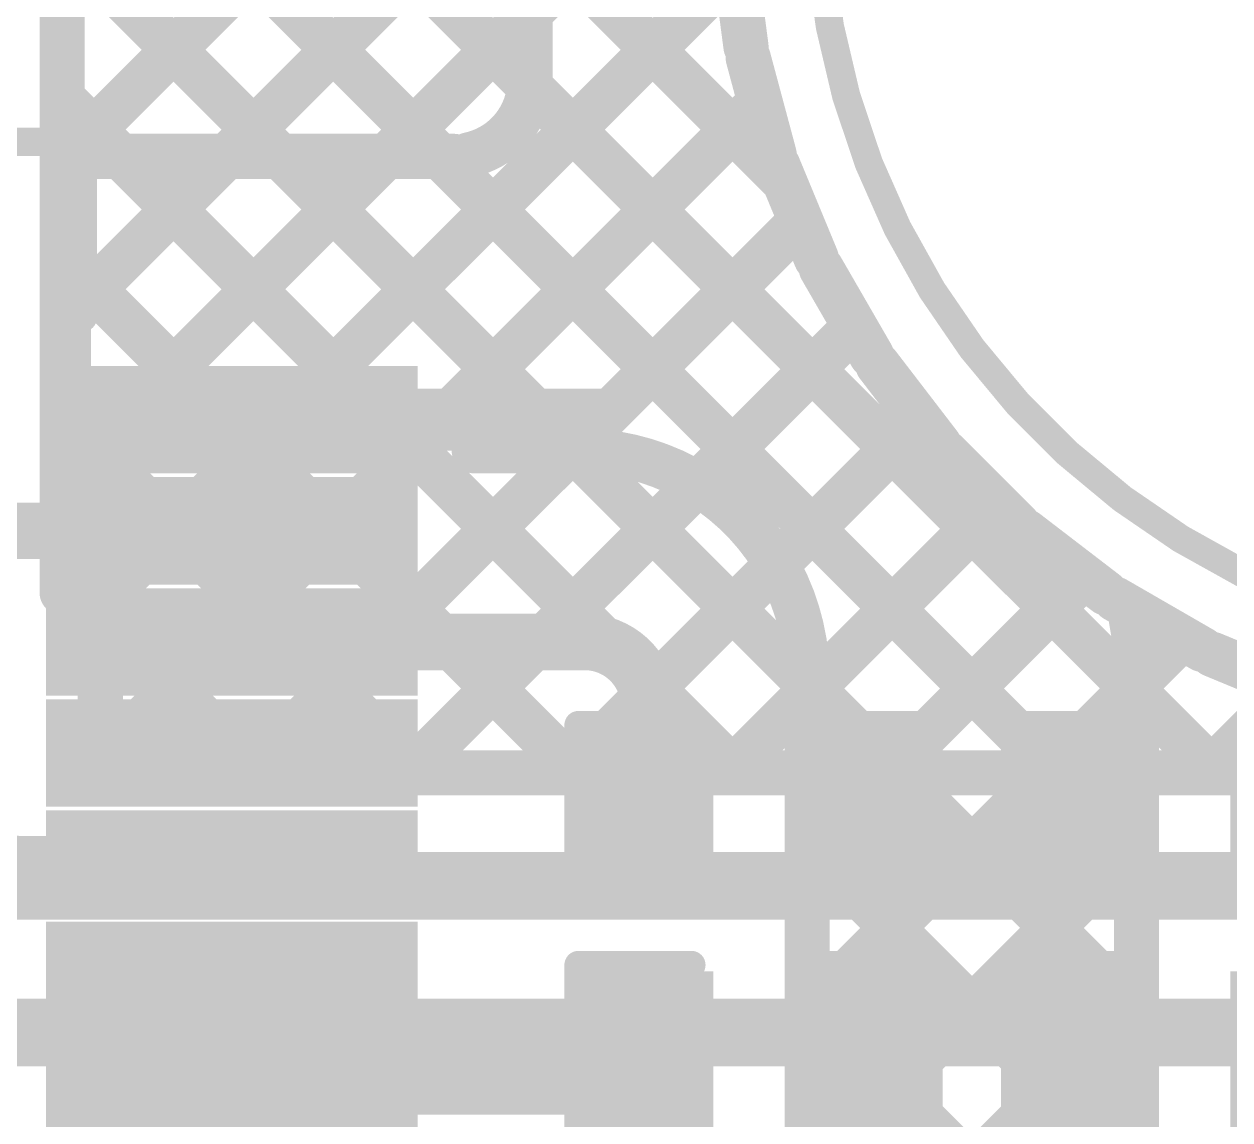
# Model space of a CAD drawing. Header units: inches. Extents: x -17 to 349, y -40 to 215.
# Drawn here: x 105.61 to 111.03, y 127.75 to 132.68 of the extents above; entities that cross this region are included whole.
import ezdxf

# ---------------------------------------------------------------- set-up
doc = ezdxf.new("R2010")
doc.units = ezdxf.units.IN
for name, color, linetype in [('Board Outline', 216, 'Continuous'), ('Bottom Layer', 5, 'Continuous'), ('Top Layer', 1, 'Continuous'), ('Top Overlay', 2, 'Continuous'), ('Top Paste', 8, 'Continuous'), ('Top Solder', 216, 'Continuous')]:
    doc.layers.add(name, color=color, linetype=linetype)

# ---------------------------------------------------------------- blocks, each defined once
blk = doc.blocks.new('C___0402_57')
at = {"layer": 'Top Layer'}
for points in [[(-0.6985, -0.3175), (-0.6985, 0.3175), (-0.2413, 0.3175), (-0.2413, -0.3175)], [(0.2413, -0.3175), (0.2413, 0.3175), (0.6985, 0.3175), (0.6985, -0.3175)]]:
    blk.add_hatch(color=1, dxfattribs=at).paths.add_polyline_path(points)
at = {"layer": 'Top Paste'}
for points in [[(-0.6985, -0.3175), (-0.6985, 0.3175), (-0.2413, 0.3175), (-0.2413, -0.3175)], [(0.2413, -0.3175), (0.2413, 0.3175), (0.6985, 0.3175), (0.6985, -0.3175)]]:
    blk.add_hatch(color=8, dxfattribs=at).paths.add_polyline_path(points)
at = {"layer": 'Top Solder'}
for points in [[(-0.7585, -0.3775), (-0.7585, 0.3775), (-0.1813, 0.3775), (-0.1813, -0.3775)], [(0.1813, -0.3775), (0.1813, 0.3775), (0.7585, 0.3775), (0.7585, -0.3775)]]:
    blk.add_hatch(color=216, dxfattribs=at).paths.add_polyline_path(points)
at = {"layer": 'Top Overlay'}
for points in [[(-0.2794, 0.4064, 0.127, 0.127, 0), (-0.7874, 0.4064, 0.127, 0.127, 0)], [(-0.7874, 0.4064, 0.127, 0.127, 0), (-0.7874, -0.4064, 0.127, 0.127, 0)], [(0.7874, 0.4064, 0.127, 0.127, 0), (0.2794, 0.4064, 0.127, 0.127, 0)], [(0.7874, 0.4064, 0.127, 0.127, 0), (0.7874, -0.4064, 0.127, 0.127, 0)], [(-0.2794, -0.4064, 0.127, 0.127, 0), (-0.7874, -0.4064, 0.127, 0.127, 0)], [(0.7874, -0.4064, 0.127, 0.127, 0), (0.2794, -0.4064, 0.127, 0.127, 0)]]:
    blk.add_lwpolyline(points, format="xyseb", dxfattribs=at)
for points in [[(-0.8191, 0.4064, 0.0635, 0.0635, 1), (-0.7556, 0.4064, 0.0635, 0.0635, 1)], [(-0.8191, 0.4064, 0.0635, 0.0635, 1), (-0.7556, 0.4064, 0.0635, 0.0635, 1)], [(-0.3111, 0.4064, 0.0635, 0.0635, 1), (-0.2477, 0.4064, 0.0635, 0.0635, 1)], [(0.2477, 0.4064, 0.0635, 0.0635, 1), (0.3111, 0.4064, 0.0635, 0.0635, 1)], [(0.7556, 0.4064, 0.0635, 0.0635, 1), (0.8191, 0.4064, 0.0635, 0.0635, 1)], [(0.7556, 0.4064, 0.0635, 0.0635, 1), (0.8191, 0.4064, 0.0635, 0.0635, 1)], [(-0.8191, -0.4064, 0.0635, 0.0635, 1), (-0.7556, -0.4064, 0.0635, 0.0635, 1)], [(-0.8191, -0.4064, 0.0635, 0.0635, 1), (-0.7556, -0.4064, 0.0635, 0.0635, 1)], [(-0.3111, -0.4064, 0.0635, 0.0635, 1), (-0.2477, -0.4064, 0.0635, 0.0635, 1)], [(0.2477, -0.4064, 0.0635, 0.0635, 1), (0.3111, -0.4064, 0.0635, 0.0635, 1)], [(0.7556, -0.4064, 0.0635, 0.0635, 1), (0.8191, -0.4064, 0.0635, 0.0635, 1)], [(0.7556, -0.4064, 0.0635, 0.0635, 1), (0.8191, -0.4064, 0.0635, 0.0635, 1)]]:
    blk.add_lwpolyline(points, format="xyseb", close=True, dxfattribs=at)
blk = doc.blocks.new('64_TQFP__10_10__63')
at = {"layer": 'Top Layer'}
for points in [[(0.61, -6.405), (0.61, -4.935), (0.89, -4.935), (0.89, -6.405)], [(1.11, -6.405), (1.11, -4.935), (1.39, -4.935), (1.39, -6.405)], [(1.61, -6.405), (1.61, -4.935), (1.89, -4.935), (1.89, -6.405)], [(2.11, -6.405), (2.11, -4.935), (2.39, -4.935), (2.39, -6.405)], [(2.61, -6.405), (2.61, -4.935), (2.89, -4.935), (2.89, -6.405)], [(3.11, -6.405), (3.11, -4.935), (3.39, -4.935), (3.39, -6.405)], [(3.61, -6.405), (3.61, -4.935), (3.89, -4.935), (3.89, -6.405)]]:
    blk.add_hatch(color=1, dxfattribs=at).paths.add_polyline_path(points)
at = {"layer": 'Top Paste'}
for points in [[(0.61, -6.405), (0.61, -4.935), (0.89, -4.935), (0.89, -6.405)], [(1.11, -6.405), (1.11, -4.935), (1.39, -4.935), (1.39, -6.405)], [(1.61, -6.405), (1.61, -4.935), (1.89, -4.935), (1.89, -6.405)], [(2.11, -6.405), (2.11, -4.935), (2.39, -4.935), (2.39, -6.405)], [(2.61, -6.405), (2.61, -4.935), (2.89, -4.935), (2.89, -6.405)], [(3.11, -6.405), (3.11, -4.935), (3.39, -4.935), (3.39, -6.405)], [(3.61, -6.405), (3.61, -4.935), (3.89, -4.935), (3.89, -6.405)]]:
    blk.add_hatch(color=8, dxfattribs=at).paths.add_polyline_path(points)
at = {"layer": 'Top Solder'}
for points in [[(0.5084, -6.5066), (0.5084, -4.8334), (0.9916, -4.8334), (0.9916, -6.5066)], [(1.0084, -6.5066), (1.0084, -4.8334), (1.4916, -4.8334), (1.4916, -6.5066)], [(1.5084, -6.5066), (1.5084, -4.8334), (1.9916, -4.8334), (1.9916, -6.5066)], [(2.0084, -6.5066), (2.0084, -4.8334), (2.4916, -4.8334), (2.4916, -6.5066)], [(2.5084, -6.5066), (2.5084, -4.8334), (2.9916, -4.8334), (2.9916, -6.5066)], [(3.0084, -6.5066), (3.0084, -4.8334), (3.4916, -4.8334), (3.4916, -6.5066)], [(3.5084, -6.5066), (3.5084, -4.8334), (3.9916, -4.8334), (3.9916, -6.5066)]]:
    blk.add_hatch(color=216, dxfattribs=at).paths.add_polyline_path(points)
at = {"layer": 'Top Overlay'}
for points in [[(5, -4.21, 0.127, 0.127, 0), (5, -5, 0.127, 0.127, 0)], [(4.21, -5, 0.127, 0.127, 0), (5, -5, 0.127, 0.127, 0)]]:
    blk.add_lwpolyline(points, format="xyseb", dxfattribs=at)
for points in [[(4.1782, -5, 0.0635, 0.0635, 1), (4.2417, -5, 0.0635, 0.0635, 1)], [(4.9683, -5, 0.0635, 0.0635, 1), (5.0318, -5, 0.0635, 0.0635, 1)], [(4.9683, -5, 0.0635, 0.0635, 1), (5.0318, -5, 0.0635, 0.0635, 1)]]:
    blk.add_lwpolyline(points, format="xyseb", close=True, dxfattribs=at)
blk = doc.blocks.new('C___0402_85')
at = {"layer": 'Top Layer'}
for points in [[(-0.6985, -0.3175), (-0.6985, 0.3175), (-0.2413, 0.3175), (-0.2413, -0.3175)], [(0.2413, -0.3175), (0.2413, 0.3175), (0.6985, 0.3175), (0.6985, -0.3175)]]:
    blk.add_hatch(color=1, dxfattribs=at).paths.add_polyline_path(points)
at = {"layer": 'Top Paste'}
for points in [[(-0.6985, -0.3175), (-0.6985, 0.3175), (-0.2413, 0.3175), (-0.2413, -0.3175)], [(0.2413, -0.3175), (0.2413, 0.3175), (0.6985, 0.3175), (0.6985, -0.3175)]]:
    blk.add_hatch(color=8, dxfattribs=at).paths.add_polyline_path(points)
at = {"layer": 'Top Solder'}
for points in [[(-0.7585, -0.3775), (-0.7585, 0.3775), (-0.1813, 0.3775), (-0.1813, -0.3775)], [(0.1813, -0.3775), (0.1813, 0.3775), (0.7585, 0.3775), (0.7585, -0.3775)]]:
    blk.add_hatch(color=216, dxfattribs=at).paths.add_polyline_path(points)
at = {"layer": 'Top Overlay'}
for points in [[(-0.2794, 0.4064, 0.127, 0.127, 0), (-0.7874, 0.4064, 0.127, 0.127, 0)], [(-0.7874, 0.4064, 0.127, 0.127, 0), (-0.7874, -0.4064, 0.127, 0.127, 0)], [(0.7874, 0.4064, 0.127, 0.127, 0), (0.2794, 0.4064, 0.127, 0.127, 0)], [(0.7874, 0.4064, 0.127, 0.127, 0), (0.7874, -0.4064, 0.127, 0.127, 0)], [(-0.2794, -0.4064, 0.127, 0.127, 0), (-0.7874, -0.4064, 0.127, 0.127, 0)], [(0.7874, -0.4064, 0.127, 0.127, 0), (0.2794, -0.4064, 0.127, 0.127, 0)]]:
    blk.add_lwpolyline(points, format="xyseb", dxfattribs=at)
for points in [[(-0.8191, 0.4064, 0.0635, 0.0635, 1), (-0.7556, 0.4064, 0.0635, 0.0635, 1)], [(-0.8191, 0.4064, 0.0635, 0.0635, 1), (-0.7556, 0.4064, 0.0635, 0.0635, 1)], [(-0.3111, 0.4064, 0.0635, 0.0635, 1), (-0.2477, 0.4064, 0.0635, 0.0635, 1)], [(0.2477, 0.4064, 0.0635, 0.0635, 1), (0.3111, 0.4064, 0.0635, 0.0635, 1)], [(0.7556, 0.4064, 0.0635, 0.0635, 1), (0.8191, 0.4064, 0.0635, 0.0635, 1)], [(0.7556, 0.4064, 0.0635, 0.0635, 1), (0.8191, 0.4064, 0.0635, 0.0635, 1)], [(-0.8191, -0.4064, 0.0635, 0.0635, 1), (-0.7556, -0.4064, 0.0635, 0.0635, 1)], [(-0.8191, -0.4064, 0.0635, 0.0635, 1), (-0.7556, -0.4064, 0.0635, 0.0635, 1)], [(-0.3111, -0.4064, 0.0635, 0.0635, 1), (-0.2477, -0.4064, 0.0635, 0.0635, 1)], [(0.2477, -0.4064, 0.0635, 0.0635, 1), (0.3111, -0.4064, 0.0635, 0.0635, 1)], [(0.7556, -0.4064, 0.0635, 0.0635, 1), (0.8191, -0.4064, 0.0635, 0.0635, 1)], [(0.7556, -0.4064, 0.0635, 0.0635, 1), (0.8191, -0.4064, 0.0635, 0.0635, 1)]]:
    blk.add_lwpolyline(points, format="xyseb", close=True, dxfattribs=at)
blk = doc.blocks.new('C___0402_86')
at = {"layer": 'Top Layer'}
for points in [[(-0.6985, -0.3175), (-0.6985, 0.3175), (-0.2413, 0.3175), (-0.2413, -0.3175)], [(0.2413, -0.3175), (0.2413, 0.3175), (0.6985, 0.3175), (0.6985, -0.3175)]]:
    blk.add_hatch(color=1, dxfattribs=at).paths.add_polyline_path(points)
at = {"layer": 'Top Paste'}
for points in [[(-0.6985, -0.3175), (-0.6985, 0.3175), (-0.2413, 0.3175), (-0.2413, -0.3175)], [(0.2413, -0.3175), (0.2413, 0.3175), (0.6985, 0.3175), (0.6985, -0.3175)]]:
    blk.add_hatch(color=8, dxfattribs=at).paths.add_polyline_path(points)
at = {"layer": 'Top Solder'}
for points in [[(-0.7585, -0.3775), (-0.7585, 0.3775), (-0.1813, 0.3775), (-0.1813, -0.3775)], [(0.1813, -0.3775), (0.1813, 0.3775), (0.7585, 0.3775), (0.7585, -0.3775)]]:
    blk.add_hatch(color=216, dxfattribs=at).paths.add_polyline_path(points)
at = {"layer": 'Top Overlay'}
for points in [[(-0.2794, 0.4064, 0.127, 0.127, 0), (-0.7874, 0.4064, 0.127, 0.127, 0)], [(-0.7874, 0.4064, 0.127, 0.127, 0), (-0.7874, -0.4064, 0.127, 0.127, 0)], [(0.7874, 0.4064, 0.127, 0.127, 0), (0.2794, 0.4064, 0.127, 0.127, 0)], [(0.7874, 0.4064, 0.127, 0.127, 0), (0.7874, -0.4064, 0.127, 0.127, 0)], [(-0.2794, -0.4064, 0.127, 0.127, 0), (-0.7874, -0.4064, 0.127, 0.127, 0)], [(0.7874, -0.4064, 0.127, 0.127, 0), (0.2794, -0.4064, 0.127, 0.127, 0)]]:
    blk.add_lwpolyline(points, format="xyseb", dxfattribs=at)
for points in [[(-0.8191, 0.4064, 0.0635, 0.0635, 1), (-0.7556, 0.4064, 0.0635, 0.0635, 1)], [(-0.8191, 0.4064, 0.0635, 0.0635, 1), (-0.7556, 0.4064, 0.0635, 0.0635, 1)], [(-0.3111, 0.4064, 0.0635, 0.0635, 1), (-0.2477, 0.4064, 0.0635, 0.0635, 1)], [(0.2477, 0.4064, 0.0635, 0.0635, 1), (0.3111, 0.4064, 0.0635, 0.0635, 1)], [(0.7556, 0.4064, 0.0635, 0.0635, 1), (0.8191, 0.4064, 0.0635, 0.0635, 1)], [(0.7556, 0.4064, 0.0635, 0.0635, 1), (0.8191, 0.4064, 0.0635, 0.0635, 1)], [(-0.8191, -0.4064, 0.0635, 0.0635, 1), (-0.7556, -0.4064, 0.0635, 0.0635, 1)], [(-0.8191, -0.4064, 0.0635, 0.0635, 1), (-0.7556, -0.4064, 0.0635, 0.0635, 1)], [(-0.3111, -0.4064, 0.0635, 0.0635, 1), (-0.2477, -0.4064, 0.0635, 0.0635, 1)], [(0.2477, -0.4064, 0.0635, 0.0635, 1), (0.3111, -0.4064, 0.0635, 0.0635, 1)], [(0.7556, -0.4064, 0.0635, 0.0635, 1), (0.8191, -0.4064, 0.0635, 0.0635, 1)], [(0.7556, -0.4064, 0.0635, 0.0635, 1), (0.8191, -0.4064, 0.0635, 0.0635, 1)]]:
    blk.add_lwpolyline(points, format="xyseb", close=True, dxfattribs=at)
blk = doc.blocks.new('C___0402_93')
at = {"layer": 'Top Layer'}
for points in [[(-0.6985, -0.3175), (-0.6985, 0.3175), (-0.2413, 0.3175), (-0.2413, -0.3175)], [(0.2413, -0.3175), (0.2413, 0.3175), (0.6985, 0.3175), (0.6985, -0.3175)]]:
    blk.add_hatch(color=1, dxfattribs=at).paths.add_polyline_path(points)
at = {"layer": 'Top Paste'}
for points in [[(-0.6985, -0.3175), (-0.6985, 0.3175), (-0.2413, 0.3175), (-0.2413, -0.3175)], [(0.2413, -0.3175), (0.2413, 0.3175), (0.6985, 0.3175), (0.6985, -0.3175)]]:
    blk.add_hatch(color=8, dxfattribs=at).paths.add_polyline_path(points)
at = {"layer": 'Top Solder'}
for points in [[(-0.7585, -0.3775), (-0.7585, 0.3775), (-0.1813, 0.3775), (-0.1813, -0.3775)], [(0.1813, -0.3775), (0.1813, 0.3775), (0.7585, 0.3775), (0.7585, -0.3775)]]:
    blk.add_hatch(color=216, dxfattribs=at).paths.add_polyline_path(points)
at = {"layer": 'Top Overlay'}
for points in [[(-0.2794, 0.4064, 0.127, 0.127, 0), (-0.7874, 0.4064, 0.127, 0.127, 0)], [(-0.7874, 0.4064, 0.127, 0.127, 0), (-0.7874, -0.4064, 0.127, 0.127, 0)], [(0.7874, 0.4064, 0.127, 0.127, 0), (0.2794, 0.4064, 0.127, 0.127, 0)], [(0.7874, 0.4064, 0.127, 0.127, 0), (0.7874, -0.4064, 0.127, 0.127, 0)], [(-0.2794, -0.4064, 0.127, 0.127, 0), (-0.7874, -0.4064, 0.127, 0.127, 0)], [(0.7874, -0.4064, 0.127, 0.127, 0), (0.2794, -0.4064, 0.127, 0.127, 0)]]:
    blk.add_lwpolyline(points, format="xyseb", dxfattribs=at)
for points in [[(-0.8191, 0.4064, 0.0635, 0.0635, 1), (-0.7556, 0.4064, 0.0635, 0.0635, 1)], [(-0.8191, 0.4064, 0.0635, 0.0635, 1), (-0.7556, 0.4064, 0.0635, 0.0635, 1)], [(-0.3111, 0.4064, 0.0635, 0.0635, 1), (-0.2477, 0.4064, 0.0635, 0.0635, 1)], [(0.2477, 0.4064, 0.0635, 0.0635, 1), (0.3111, 0.4064, 0.0635, 0.0635, 1)], [(0.7556, 0.4064, 0.0635, 0.0635, 1), (0.8191, 0.4064, 0.0635, 0.0635, 1)], [(0.7556, 0.4064, 0.0635, 0.0635, 1), (0.8191, 0.4064, 0.0635, 0.0635, 1)], [(-0.8191, -0.4064, 0.0635, 0.0635, 1), (-0.7556, -0.4064, 0.0635, 0.0635, 1)], [(-0.8191, -0.4064, 0.0635, 0.0635, 1), (-0.7556, -0.4064, 0.0635, 0.0635, 1)], [(-0.3111, -0.4064, 0.0635, 0.0635, 1), (-0.2477, -0.4064, 0.0635, 0.0635, 1)], [(0.2477, -0.4064, 0.0635, 0.0635, 1), (0.3111, -0.4064, 0.0635, 0.0635, 1)], [(0.7556, -0.4064, 0.0635, 0.0635, 1), (0.8191, -0.4064, 0.0635, 0.0635, 1)], [(0.7556, -0.4064, 0.0635, 0.0635, 1), (0.8191, -0.4064, 0.0635, 0.0635, 1)]]:
    blk.add_lwpolyline(points, format="xyseb", close=True, dxfattribs=at)

msp = doc.modelspace()

# ---------------------------------------------------------------- hatches: boundary and pattern name
at = {"layer": 'Top Layer'}
msp.add_hatch(color=1, dxfattribs=at).paths.add_polyline_path([(105.8051, 130.7587), (108.2128, 130.7587), (108.2128, 131.0387), (105.8051, 131.0387)])

# ---------------------------------------------------------------- linework, layer by layer
at = {"layer": 'Board Outline'}
msp.add_lwpolyline([(112.6293, 129.8449, 0.127, 0.127, -0.414214), (109.1718, 133.3024, 0.127, 0.127, 0)], format="xyseb", dxfattribs=at)
at = {"layer": 'Bottom Layer'}
for points in [[(105.7766, 132.062, 0.2032, 0.2032, 0), (116.5479, 142.8333, 0.2032, 0.2032, 0)], [(105.0001, 135.2777, 0.2032, 0.2032, 0), (110.9681, 129.3098, 0.2032, 0.2032, 0)], [(105.7186, 135.2777, 0.2032, 0.2032, 0), (109.0265, 131.9698, 0.2032, 0.2032, 0)], [(105.7766, 131.3436, 0.2032, 0.2032, 0), (108.9377, 134.5047, 0.2032, 0.2032, 0)], [(105.7766, 130.6252, 0.2032, 0.2032, 0), (108.7913, 133.6399, 0.2032, 0.2032, 0)], [(105.9428, 133.6166, 0.2032, 0.2032, 0), (110.2496, 129.3098, 0.2032, 0.2032, 0)], [(105.7766, 130.1209, 0.2032, 0.2032, 0), (105.7766, 133.2671, 0.2032, 0.2032, 0)], [(105.7766, 133.0644, 0.2032, 0.2032, 0), (109.5312, 129.3098, 0.2032, 0.2032, 0)], [(108.7941, 133.0256, 0.2032, 0.2032, 0), (108.8531, 132.5772, 0.2032, 0.2032, 0)], [(105.8665, 129.9967, 0.2032, 0.2032, 0), (108.8059, 132.936, 0.2032, 0.2032, 0)], [(108.863, 132.5273, 0.2032, 0.2032, 0), (108.9801, 132.0905, 0.2032, 0.2032, 0)], [(105.7766, 132.346, 0.2032, 0.2032, 0), (108.8128, 129.3098, 0.2032, 0.2032, 0)], [(105.8981, 129.3098, 0.2032, 0.2032, 0), (108.9164, 132.3281, 0.2032, 0.2032, 0)], [(108.9964, 132.0424, 0.2032, 0.2032, 0), (109.1695, 131.6245, 0.2032, 0.2032, 0)], [(106.6165, 129.3098, 0.2032, 0.2032, 0), (109.0997, 131.793, 0.2032, 0.2032, 0)], [(105.7766, 131.6276, 0.2032, 0.2032, 0), (108.0944, 129.3098, 0.2032, 0.2032, 0)], [(109.192, 131.579, 0.2032, 0.2032, 0), (109.4181, 131.1873, 0.2032, 0.2032, 0)], [(107.3349, 129.3098, 0.2032, 0.2032, 0), (109.3428, 131.3177, 0.2032, 0.2032, 0)], [(109.4463, 131.1451, 0.2032, 0.2032, 0), (109.7216, 130.7863, 0.2032, 0.2032, 0)], [(105.7766, 130.9091, 0.2032, 0.2032, 0), (107.376, 129.3098, 0.2032, 0.2032, 0)], [(108.0533, 129.3098, 0.2032, 0.2032, 0), (109.6383, 130.8948, 0.2032, 0.2032, 0)], [(109.7551, 130.7481, 0.2032, 0.2032, 0), (110.0749, 130.4283, 0.2032, 0.2032, 0)], [(108.7717, 129.3098, 0.2032, 0.2032, 0), (109.9826, 130.5206, 0.2032, 0.2032, 0)], [(110.1131, 130.3948, 0.2032, 0.2032, 0), (110.4719, 130.1195, 0.2032, 0.2032, 0)], [(109.4902, 129.3098, 0.2032, 0.2032, 0), (110.3746, 130.1942, 0.2032, 0.2032, 0)], [(105.7766, 130.1907, 0.2032, 0.2032, 0), (106.6575, 129.3098, 0.2032, 0.2032, 0)], [(105.7766, 130.1209, 0.2032, 0.2032, -0.188039), (105.9496, 129.6772, 0.2032, 0.2032, 0)], [(110.5142, 130.0912, 0.2032, 0.2032, 0), (110.9058, 129.8651, 0.2032, 0.2032, 0)], [(110.2086, 129.3098, 0.2032, 0.2032, 0), (110.8159, 129.9171, 0.2032, 0.2032, 0)], [(110.9514, 129.8426, 0.2032, 0.2032, 0), (111.3692, 129.6696, 0.2032, 0.2032, 0)], [(105.9496, 129.6772, 0.2032, 0.2032, -0.14982), (105.837, 129.3098, 0.2032, 0.2032, 0)], [(110.927, 129.3098, 0.2032, 0.2032, 0), (111.3109, 129.6937, 0.2032, 0.2032, 0)], [(105.8752, 129.3737, 0.2032, 0.2032, 0), (105.9391, 129.3098, 0.2032, 0.2032, 0)], [(105.837, 129.3098, 0.2032, 0.2032, 0), (115.0283, 129.3098, 0.2032, 0.2032, 0)], [(104.0061, 128.8018, 0.3048, 0.3048, 0), (122.5585, 128.8018, 0.3048, 0.3048, 0)], [(103.3537, 128.1414, 0.3048, 0.3048, 0), (122.5585, 128.1414, 0.3048, 0.3048, 0)]]:
    msp.add_lwpolyline(points, format="xyseb", dxfattribs=at)
for points in [[(108.8023, 132.5772, 0.1016, 0.1016, 1), (108.9039, 132.5772, 0.1016, 0.1016, 1)], [(108.8122, 132.5273, 0.1016, 0.1016, 1), (108.9138, 132.5273, 0.1016, 0.1016, 1)], [(105.7258, 132.346, 0.1016, 0.1016, 1), (105.8274, 132.346, 0.1016, 0.1016, 1)], [(108.8656, 132.3281, 0.1016, 0.1016, 1), (108.9672, 132.3281, 0.1016, 0.1016, 1)], [(105.7258, 132.062, 0.1016, 0.1016, 1), (105.8274, 132.062, 0.1016, 0.1016, 1)], [(108.9293, 132.0905, 0.1016, 0.1016, 1), (109.0309, 132.0905, 0.1016, 0.1016, 1)], [(108.9456, 132.0424, 0.1016, 0.1016, 1), (109.0472, 132.0424, 0.1016, 0.1016, 1)], [(108.9757, 131.9698, 0.1016, 0.1016, 1), (109.0773, 131.9698, 0.1016, 0.1016, 1)], [(109.0489, 131.793, 0.1016, 0.1016, 1), (109.1505, 131.793, 0.1016, 0.1016, 1)], [(105.7258, 131.6276, 0.1016, 0.1016, 1), (105.8274, 131.6276, 0.1016, 0.1016, 1)], [(109.1187, 131.6245, 0.1016, 0.1016, 1), (109.2203, 131.6245, 0.1016, 0.1016, 1)], [(109.1412, 131.579, 0.1016, 0.1016, 1), (109.2428, 131.579, 0.1016, 0.1016, 1)], [(105.7258, 131.3436, 0.1016, 0.1016, 1), (105.8274, 131.3436, 0.1016, 0.1016, 1)], [(109.292, 131.3177, 0.1016, 0.1016, 1), (109.3936, 131.3177, 0.1016, 0.1016, 1)], [(109.3673, 131.1873, 0.1016, 0.1016, 1), (109.4689, 131.1873, 0.1016, 0.1016, 1)], [(109.3955, 131.1451, 0.1016, 0.1016, 1), (109.4971, 131.1451, 0.1016, 0.1016, 1)], [(105.7258, 130.9091, 0.1016, 0.1016, 1), (105.8274, 130.9091, 0.1016, 0.1016, 1)], [(109.5875, 130.8948, 0.1016, 0.1016, 1), (109.6891, 130.8948, 0.1016, 0.1016, 1)], [(109.6708, 130.7863, 0.1016, 0.1016, 1), (109.7724, 130.7863, 0.1016, 0.1016, 1)], [(109.7043, 130.7481, 0.1016, 0.1016, 1), (109.8059, 130.7481, 0.1016, 0.1016, 1)], [(105.7258, 130.6252, 0.1016, 0.1016, 1), (105.8274, 130.6252, 0.1016, 0.1016, 1)], [(109.9318, 130.5206, 0.1016, 0.1016, 1), (110.0334, 130.5206, 0.1016, 0.1016, 1)], [(110.0241, 130.4283, 0.1016, 0.1016, 1), (110.1257, 130.4283, 0.1016, 0.1016, 1)], [(110.0623, 130.3948, 0.1016, 0.1016, 1), (110.1639, 130.3948, 0.1016, 0.1016, 1)], [(110.3238, 130.1942, 0.1016, 0.1016, 1), (110.4254, 130.1942, 0.1016, 0.1016, 1)], [(105.7258, 130.1907, 0.1016, 0.1016, 1), (105.8274, 130.1907, 0.1016, 0.1016, 1)], [(105.7258, 130.1209, 0.1016, 0.1016, 1), (105.8274, 130.1209, 0.1016, 0.1016, 1)], [(105.7258, 130.1209, 0.1016, 0.1016, 1), (105.8274, 130.1209, 0.1016, 0.1016, 1)], [(110.4211, 130.1195, 0.1016, 0.1016, 1), (110.5227, 130.1195, 0.1016, 0.1016, 1)], [(110.4634, 130.0912, 0.1016, 0.1016, 1), (110.565, 130.0912, 0.1016, 0.1016, 1)], [(105.8157, 129.9967, 0.1016, 0.1016, 1), (105.9173, 129.9967, 0.1016, 0.1016, 1)], [(110.7651, 129.9171, 0.1016, 0.1016, 1), (110.8667, 129.9171, 0.1016, 0.1016, 1)], [(110.855, 129.8651, 0.1016, 0.1016, 1), (110.9566, 129.8651, 0.1016, 0.1016, 1)], [(110.9006, 129.8426, 0.1016, 0.1016, 1), (111.0022, 129.8426, 0.1016, 0.1016, 1)], [(105.8988, 129.6772, 0.1016, 0.1016, 1), (106.0004, 129.6772, 0.1016, 0.1016, 1)], [(105.8988, 129.6772, 0.1016, 0.1016, 1), (106.0004, 129.6772, 0.1016, 0.1016, 1)], [(105.8244, 129.3737, 0.1016, 0.1016, 1), (105.926, 129.3737, 0.1016, 0.1016, 1)], [(105.7862, 129.3098, 0.1016, 0.1016, 1), (105.8878, 129.3098, 0.1016, 0.1016, 1)], [(105.7862, 129.3098, 0.1016, 0.1016, 1), (105.8878, 129.3098, 0.1016, 0.1016, 1)], [(105.8473, 129.3098, 0.1016, 0.1016, 1), (105.9489, 129.3098, 0.1016, 0.1016, 1)], [(105.8883, 129.3098, 0.1016, 0.1016, 1), (105.9899, 129.3098, 0.1016, 0.1016, 1)], [(106.5657, 129.3098, 0.1016, 0.1016, 1), (106.6673, 129.3098, 0.1016, 0.1016, 1)], [(106.6067, 129.3098, 0.1016, 0.1016, 1), (106.7083, 129.3098, 0.1016, 0.1016, 1)], [(107.2841, 129.3098, 0.1016, 0.1016, 1), (107.3857, 129.3098, 0.1016, 0.1016, 1)], [(107.3252, 129.3098, 0.1016, 0.1016, 1), (107.4268, 129.3098, 0.1016, 0.1016, 1)], [(108.0025, 129.3098, 0.1016, 0.1016, 1), (108.1041, 129.3098, 0.1016, 0.1016, 1)], [(108.0436, 129.3098, 0.1016, 0.1016, 1), (108.1452, 129.3098, 0.1016, 0.1016, 1)], [(108.7209, 129.3098, 0.1016, 0.1016, 1), (108.8225, 129.3098, 0.1016, 0.1016, 1)], [(108.762, 129.3098, 0.1016, 0.1016, 1), (108.8636, 129.3098, 0.1016, 0.1016, 1)], [(109.4394, 129.3098, 0.1016, 0.1016, 1), (109.541, 129.3098, 0.1016, 0.1016, 1)], [(109.4804, 129.3098, 0.1016, 0.1016, 1), (109.582, 129.3098, 0.1016, 0.1016, 1)], [(110.1578, 129.3098, 0.1016, 0.1016, 1), (110.2594, 129.3098, 0.1016, 0.1016, 1)], [(110.1988, 129.3098, 0.1016, 0.1016, 1), (110.3004, 129.3098, 0.1016, 0.1016, 1)], [(110.8762, 129.3098, 0.1016, 0.1016, 1), (110.9778, 129.3098, 0.1016, 0.1016, 1)], [(110.9173, 129.3098, 0.1016, 0.1016, 1), (111.0189, 129.3098, 0.1016, 0.1016, 1)]]:
    msp.add_lwpolyline(points, format="xyseb", close=True, dxfattribs=at)
at = {"layer": 'Top Layer'}
for points in [[(107.881, 132.7296, 0.2032, 0.2032, 0), (108.7913, 133.6399, 0.2032, 0.2032, 0)], [(107.881, 132.4285, 0.2032, 0.2032, 0), (107.881, 133.0878, 0.2032, 0.2032, 0)], [(107.8952, 133.1011, 0.2032, 0.2032, 0), (109.0265, 131.9698, 0.2032, 0.2032, 0)], [(108.7941, 133.0256, 0.2032, 0.2032, 0), (108.8531, 132.5772, 0.2032, 0.2032, 0)], [(106.7642, 130.8943, 0.2032, 0.2032, 0), (108.8059, 132.936, 0.2032, 0.2032, 0)], [(108.863, 132.5273, 0.2032, 0.2032, 0), (108.9801, 132.0905, 0.2032, 0.2032, 0)], [(107.8798, 132.398, 0.2032, 0.2032, 0), (110.6096, 129.6683, 0.2032, 0.2032, 0)], [(107.4826, 130.8943, 0.2032, 0.2032, 0), (108.9164, 132.3281, 0.2032, 0.2032, 0)], [(107.8747, 132.3615, 0.2032, 0.2032, -0.098495), (107.8241, 132.2376, 0.2032, 0.2032, 0)], [(107.8241, 132.2376, 0.2032, 0.2032, -0.098494), (107.7299, 132.1425, 0.2032, 0.2032, 0)], [(107.7299, 132.1425, 0.2032, 0.2032, -0.098495), (107.6065, 132.0906, 0.2032, 0.2032, 0)], [(105.8051, 131.3721, 0.2032, 0.2032, 0), (106.5167, 132.0837, 0.2032, 0.2032, 0)], [(105.8051, 130.8943, 0.2032, 0.2032, 0), (105.8051, 132.0837, 0.2032, 0.2032, 0)], [(105.8051, 130.8943, 0.2032, 0.2032, 0), (105.8051, 132.0837, 0.2032, 0.2032, 0)], [(105.8051, 132.0837, 0.2032, 0.2032, 0), (107.5396, 132.0837, 0.2032, 0.2032, 0)], [(105.8051, 132.0837, 0.2032, 0.2032, 0), (107.5396, 132.0837, 0.2032, 0.2032, 0)], [(106.0389, 132.0837, 0.2032, 0.2032, 0), (107.2283, 130.8943, 0.2032, 0.2032, 0)], [(106.0457, 130.8943, 0.2032, 0.2032, 0), (107.2351, 132.0837, 0.2032, 0.2032, 0)], [(106.7573, 132.0837, 0.2032, 0.2032, 0), (108.0823, 130.7587, 0.2032, 0.2032, 0)], [(107.4757, 132.0837, 0.2032, 0.2032, 0), (110.6096, 128.9498, 0.2032, 0.2032, 0)], [(108.9964, 132.0424, 0.2032, 0.2032, 0), (109.1695, 131.6245, 0.2032, 0.2032, 0)], [(108.0654, 130.7587, 0.2032, 0.2032, 0), (109.0997, 131.793, 0.2032, 0.2032, 0)], [(105.8051, 131.5991, 0.2032, 0.2032, 0), (106.5099, 130.8943, 0.2032, 0.2032, 0)], [(109.192, 131.579, 0.2032, 0.2032, 0), (109.4181, 131.1873, 0.2032, 0.2032, 0)], [(108.635, 130.6099, 0.2032, 0.2032, 0), (109.3428, 131.3177, 0.2032, 0.2032, 0)], [(109.4463, 131.1451, 0.2032, 0.2032, 0), (109.7216, 130.7863, 0.2032, 0.2032, 0)], [(105.8051, 130.8943, 0.2032, 0.2032, 0), (107.6307, 130.8943, 0.2032, 0.2032, 0)], [(107.6307, 130.7587, 0.2032, 0.2032, 0), (107.6307, 130.8943, 0.2032, 0.2032, 0)], [(108.9905, 130.2469, 0.2032, 0.2032, 0), (109.6383, 130.8948, 0.2032, 0.2032, 0)], [(107.6307, 130.7587, 0.2032, 0.2032, 0), (108.1028, 130.7587, 0.2032, 0.2032, 0)], [(108.103, 130.7587, 0.2032, 0.2032, -0.024506), (108.2033, 130.7538, 0.2032, 0.2032, 0)], [(108.2033, 130.7538, 0.2032, 0.2032, -0.04914), (108.4005, 130.7146, 0.2032, 0.2032, 0)], [(109.7551, 130.7481, 0.2032, 0.2032, 0), (110.0749, 130.4283, 0.2032, 0.2032, 0)], [(108.4005, 130.7146, 0.2032, 0.2032, -0.049139), (108.5863, 130.6377, 0.2032, 0.2032, 0)], [(108.5863, 130.6377, 0.2032, 0.2032, -0.049139), (108.7535, 130.526, 0.2032, 0.2032, 0)], [(108.7535, 130.526, 0.2032, 0.2032, -0.049139), (108.8956, 130.3838, 0.2032, 0.2032, 0)], [(109.1283, 129.6664, 0.2032, 0.2032, 0), (109.9826, 130.5206, 0.2032, 0.2032, 0)], [(109.1283, 129.6664, 0.2032, 0.2032, 0), (109.9826, 130.5206, 0.2032, 0.2032, 0)], [(104.9866, 130.3987, 0.254, 0.254, 0), (106.5401, 130.3987, 0.254, 0.254, 0)], [(108.8956, 130.3838, 0.2032, 0.2032, -0.049139), (109.0073, 130.2166, 0.2032, 0.2032, 0)], [(110.1131, 130.3948, 0.2032, 0.2032, 0), (110.4719, 130.1195, 0.2032, 0.2032, 0)], [(109.0073, 130.2166, 0.2032, 0.2032, -0.049139), (109.0842, 130.0309, 0.2032, 0.2032, 0)], [(109.1283, 128.948, 0.2032, 0.2032, 0), (110.3745, 130.1942, 0.2032, 0.2032, 0)], [(109.0842, 130.0309, 0.2032, 0.2032, -0.04914), (109.1234, 129.8337, 0.2032, 0.2032, 0)], [(110.5848, 130.0118, 0.2032, 0.2032, -0.04846), (110.6096, 129.7613, 0.2032, 0.2032, 0)], [(106.5401, 129.8987, 0.254, 0.254, 0), (108.1272, 129.8987, 0.254, 0.254, 0)], [(108.1272, 129.8987, 0.254, 0.254, -0.414214), (108.4171, 129.6088, 0.254, 0.254, 0)], [(109.1234, 129.8337, 0.2032, 0.2032, -0.024498), (109.1283, 129.7334, 0.2032, 0.2032, 0)], [(110.6096, 129.7587, 0.2032, 0.2032, 0), (110.6096, 126.4401, 0.2032, 0.2032, 0)], [(110.6096, 129.7587, 0.2032, 0.2032, 0), (110.6096, 126.4401, 0.2032, 0.2032, 0)], [(109.1283, 129.7331, 0.2032, 0.2032, 0), (109.1283, 126.5468, 0.2032, 0.2032, 0)], [(109.1283, 129.7127, 0.2032, 0.2032, 0), (110.6096, 128.2314, 0.2032, 0.2032, 0)], [(109.1283, 128.2295, 0.2032, 0.2032, 0), (110.6096, 129.7108, 0.2032, 0.2032, 0)], [(108.4171, 129.1184, 0.254, 0.254, 0), (108.4171, 129.6088, 0.254, 0.254, 0)], [(105.5928, 128.8987, 0.254, 0.254, -0.414214), (105.2882, 129.2033, 0.254, 0.254, 0)], [(109.1283, 128.9943, 0.2032, 0.2032, 0), (110.6096, 127.513, 0.2032, 0.2032, 0)], [(109.1283, 127.5111, 0.2032, 0.2032, 0), (110.6096, 128.9924, 0.2032, 0.2032, 0)], [(105.5928, 128.8987, 0.254, 0.254, 0), (106.5401, 128.8987, 0.254, 0.254, 0)], [(109.1283, 128.2758, 0.2032, 0.2032, 0), (110.6096, 126.7946, 0.2032, 0.2032, 0)], [(109.1283, 126.7927, 0.2032, 0.2032, 0), (110.6096, 128.274, 0.2032, 0.2032, 0)], [(106.5401, 127.8987, 0.254, 0.254, 0), (108.4171, 127.8987, 0.254, 0.254, 0)]]:
    msp.add_lwpolyline(points, format="xyseb", dxfattribs=at)
for points in [[(107.8302, 132.7296, 0.1016, 0.1016, 1), (107.9318, 132.7296, 0.1016, 0.1016, 1)], [(108.8023, 132.5772, 0.1016, 0.1016, 1), (108.9039, 132.5772, 0.1016, 0.1016, 1)], [(108.8122, 132.5273, 0.1016, 0.1016, 1), (108.9138, 132.5273, 0.1016, 0.1016, 1)], [(107.8302, 132.4285, 0.1016, 0.1016, 1), (107.9318, 132.4285, 0.1016, 0.1016, 1)], [(107.829, 132.398, 0.1016, 0.1016, 1), (107.9306, 132.398, 0.1016, 0.1016, 1)], [(107.8239, 132.3615, 0.1016, 0.1016, 1), (107.9255, 132.3615, 0.1016, 0.1016, 1)], [(108.8656, 132.3281, 0.1016, 0.1016, 1), (108.9672, 132.3281, 0.1016, 0.1016, 1)], [(107.7733, 132.2376, 0.1016, 0.1016, 1), (107.8749, 132.2376, 0.1016, 0.1016, 1)], [(107.7733, 132.2376, 0.1016, 0.1016, 1), (107.8749, 132.2376, 0.1016, 0.1016, 1)], [(107.6791, 132.1425, 0.1016, 0.1016, 1), (107.7807, 132.1425, 0.1016, 0.1016, 1)], [(107.6791, 132.1425, 0.1016, 0.1016, 1), (107.7807, 132.1425, 0.1016, 0.1016, 1)], [(105.7543, 132.0837, 0.1016, 0.1016, 1), (105.8559, 132.0837, 0.1016, 0.1016, 1)], [(105.7543, 132.0837, 0.1016, 0.1016, 1), (105.8559, 132.0837, 0.1016, 0.1016, 1)], [(105.7543, 132.0837, 0.1016, 0.1016, 1), (105.8559, 132.0837, 0.1016, 0.1016, 1)], [(105.7543, 132.0837, 0.1016, 0.1016, 1), (105.8559, 132.0837, 0.1016, 0.1016, 1)], [(105.9881, 132.0837, 0.1016, 0.1016, 1), (106.0897, 132.0837, 0.1016, 0.1016, 1)], [(106.4659, 132.0837, 0.1016, 0.1016, 1), (106.5675, 132.0837, 0.1016, 0.1016, 1)], [(106.7065, 132.0837, 0.1016, 0.1016, 1), (106.8081, 132.0837, 0.1016, 0.1016, 1)], [(107.1843, 132.0837, 0.1016, 0.1016, 1), (107.2859, 132.0837, 0.1016, 0.1016, 1)], [(107.4249, 132.0837, 0.1016, 0.1016, 1), (107.5265, 132.0837, 0.1016, 0.1016, 1)], [(107.4888, 132.0837, 0.1016, 0.1016, 1), (107.5904, 132.0837, 0.1016, 0.1016, 1)], [(107.4888, 132.0837, 0.1016, 0.1016, 1), (107.5904, 132.0837, 0.1016, 0.1016, 1)], [(107.5557, 132.0906, 0.1016, 0.1016, 1), (107.6573, 132.0906, 0.1016, 0.1016, 1)], [(108.9293, 132.0905, 0.1016, 0.1016, 1), (109.0309, 132.0905, 0.1016, 0.1016, 1)], [(108.9456, 132.0424, 0.1016, 0.1016, 1), (109.0472, 132.0424, 0.1016, 0.1016, 1)], [(108.9757, 131.9698, 0.1016, 0.1016, 1), (109.0773, 131.9698, 0.1016, 0.1016, 1)], [(109.0489, 131.793, 0.1016, 0.1016, 1), (109.1505, 131.793, 0.1016, 0.1016, 1)], [(109.1187, 131.6245, 0.1016, 0.1016, 1), (109.2203, 131.6245, 0.1016, 0.1016, 1)], [(105.7543, 131.5991, 0.1016, 0.1016, 1), (105.8559, 131.5991, 0.1016, 0.1016, 1)], [(109.1412, 131.579, 0.1016, 0.1016, 1), (109.2428, 131.579, 0.1016, 0.1016, 1)], [(105.7543, 131.3721, 0.1016, 0.1016, 1), (105.8559, 131.3721, 0.1016, 0.1016, 1)], [(109.292, 131.3177, 0.1016, 0.1016, 1), (109.3936, 131.3177, 0.1016, 0.1016, 1)], [(109.3673, 131.1873, 0.1016, 0.1016, 1), (109.4689, 131.1873, 0.1016, 0.1016, 1)], [(109.3955, 131.1451, 0.1016, 0.1016, 1), (109.4971, 131.1451, 0.1016, 0.1016, 1)], [(105.7543, 130.8943, 0.1016, 0.1016, 1), (105.8559, 130.8943, 0.1016, 0.1016, 1)], [(105.7543, 130.8943, 0.1016, 0.1016, 1), (105.8559, 130.8943, 0.1016, 0.1016, 1)], [(105.7543, 130.8943, 0.1016, 0.1016, 1), (105.8559, 130.8943, 0.1016, 0.1016, 1)], [(105.9949, 130.8943, 0.1016, 0.1016, 1), (106.0965, 130.8943, 0.1016, 0.1016, 1)], [(106.4591, 130.8943, 0.1016, 0.1016, 1), (106.5607, 130.8943, 0.1016, 0.1016, 1)], [(106.7134, 130.8943, 0.1016, 0.1016, 1), (106.815, 130.8943, 0.1016, 0.1016, 1)], [(107.1775, 130.8943, 0.1016, 0.1016, 1), (107.2791, 130.8943, 0.1016, 0.1016, 1)], [(107.4318, 130.8943, 0.1016, 0.1016, 1), (107.5334, 130.8943, 0.1016, 0.1016, 1)], [(107.5799, 130.8943, 0.1016, 0.1016, 1), (107.6815, 130.8943, 0.1016, 0.1016, 1)], [(107.5799, 130.8943, 0.1016, 0.1016, 1), (107.6815, 130.8943, 0.1016, 0.1016, 1)], [(109.5875, 130.8948, 0.1016, 0.1016, 1), (109.6891, 130.8948, 0.1016, 0.1016, 1)], [(107.5799, 130.7587, 0.1016, 0.1016, 1), (107.6815, 130.7587, 0.1016, 0.1016, 1)], [(107.5799, 130.7587, 0.1016, 0.1016, 1), (107.6815, 130.7587, 0.1016, 0.1016, 1)], [(108.0146, 130.7587, 0.1016, 0.1016, 1), (108.1162, 130.7587, 0.1016, 0.1016, 1)], [(108.0315, 130.7587, 0.1016, 0.1016, 1), (108.1331, 130.7587, 0.1016, 0.1016, 1)], [(108.052, 130.7587, 0.1016, 0.1016, 1), (108.1536, 130.7587, 0.1016, 0.1016, 1)], [(108.0522, 130.7587, 0.1016, 0.1016, 1), (108.1538, 130.7587, 0.1016, 0.1016, 1)], [(108.1525, 130.7538, 0.1016, 0.1016, 1), (108.2541, 130.7538, 0.1016, 0.1016, 1)], [(108.1525, 130.7538, 0.1016, 0.1016, 1), (108.2541, 130.7538, 0.1016, 0.1016, 1)], [(109.6708, 130.7863, 0.1016, 0.1016, 1), (109.7724, 130.7863, 0.1016, 0.1016, 1)], [(109.7043, 130.7481, 0.1016, 0.1016, 1), (109.8059, 130.7481, 0.1016, 0.1016, 1)], [(108.3497, 130.7146, 0.1016, 0.1016, 1), (108.4513, 130.7146, 0.1016, 0.1016, 1)], [(108.3497, 130.7146, 0.1016, 0.1016, 1), (108.4513, 130.7146, 0.1016, 0.1016, 1)], [(108.5355, 130.6377, 0.1016, 0.1016, 1), (108.6371, 130.6377, 0.1016, 0.1016, 1)], [(108.5355, 130.6377, 0.1016, 0.1016, 1), (108.6371, 130.6377, 0.1016, 0.1016, 1)], [(108.5842, 130.6099, 0.1016, 0.1016, 1), (108.6858, 130.6099, 0.1016, 0.1016, 1)], [(108.7027, 130.526, 0.1016, 0.1016, 1), (108.8043, 130.526, 0.1016, 0.1016, 1)], [(108.7027, 130.526, 0.1016, 0.1016, 1), (108.8043, 130.526, 0.1016, 0.1016, 1)], [(109.9318, 130.5206, 0.1016, 0.1016, 1), (110.0334, 130.5206, 0.1016, 0.1016, 1)], [(109.9318, 130.5206, 0.1016, 0.1016, 1), (110.0334, 130.5206, 0.1016, 0.1016, 1)], [(106.4766, 130.3987, 0.127, 0.127, 1), (106.6036, 130.3987, 0.127, 0.127, 1)], [(110.0241, 130.4283, 0.1016, 0.1016, 1), (110.1257, 130.4283, 0.1016, 0.1016, 1)], [(108.8448, 130.3838, 0.1016, 0.1016, 1), (108.9464, 130.3838, 0.1016, 0.1016, 1)], [(108.8448, 130.3838, 0.1016, 0.1016, 1), (108.9464, 130.3838, 0.1016, 0.1016, 1)], [(110.0623, 130.3948, 0.1016, 0.1016, 1), (110.1639, 130.3948, 0.1016, 0.1016, 1)], [(108.9397, 130.2469, 0.1016, 0.1016, 1), (109.0413, 130.2469, 0.1016, 0.1016, 1)], [(108.9565, 130.2166, 0.1016, 0.1016, 1), (109.0581, 130.2166, 0.1016, 0.1016, 1)], [(108.9565, 130.2166, 0.1016, 0.1016, 1), (109.0581, 130.2166, 0.1016, 0.1016, 1)], [(110.3237, 130.1942, 0.1016, 0.1016, 1), (110.4253, 130.1942, 0.1016, 0.1016, 1)], [(110.4211, 130.1195, 0.1016, 0.1016, 1), (110.5227, 130.1195, 0.1016, 0.1016, 1)], [(109.0334, 130.0309, 0.1016, 0.1016, 1), (109.135, 130.0309, 0.1016, 0.1016, 1)], [(109.0334, 130.0309, 0.1016, 0.1016, 1), (109.135, 130.0309, 0.1016, 0.1016, 1)], [(110.534, 130.0118, 0.1016, 0.1016, 1), (110.6356, 130.0118, 0.1016, 0.1016, 1)], [(106.4766, 129.8987, 0.127, 0.127, 1), (106.6036, 129.8987, 0.127, 0.127, 1)], [(108.0637, 129.8987, 0.127, 0.127, 1), (108.1907, 129.8987, 0.127, 0.127, 1)], [(108.0637, 129.8987, 0.127, 0.127, 1), (108.1907, 129.8987, 0.127, 0.127, 1)], [(109.0726, 129.8337, 0.1016, 0.1016, 1), (109.1742, 129.8337, 0.1016, 0.1016, 1)], [(109.0726, 129.8337, 0.1016, 0.1016, 1), (109.1742, 129.8337, 0.1016, 0.1016, 1)], [(110.5588, 129.7613, 0.1016, 0.1016, 1), (110.6604, 129.7613, 0.1016, 0.1016, 1)], [(110.5588, 129.7587, 0.1016, 0.1016, 1), (110.6604, 129.7587, 0.1016, 0.1016, 1)], [(110.5588, 129.7587, 0.1016, 0.1016, 1), (110.6604, 129.7587, 0.1016, 0.1016, 1)], [(109.0775, 129.7334, 0.1016, 0.1016, 1), (109.1791, 129.7334, 0.1016, 0.1016, 1)], [(109.0775, 129.7331, 0.1016, 0.1016, 1), (109.1791, 129.7331, 0.1016, 0.1016, 1)], [(109.0775, 129.7127, 0.1016, 0.1016, 1), (109.1791, 129.7127, 0.1016, 0.1016, 1)], [(110.5588, 129.7108, 0.1016, 0.1016, 1), (110.6604, 129.7108, 0.1016, 0.1016, 1)], [(109.0775, 129.6664, 0.1016, 0.1016, 1), (109.1791, 129.6664, 0.1016, 0.1016, 1)], [(109.0775, 129.6664, 0.1016, 0.1016, 1), (109.1791, 129.6664, 0.1016, 0.1016, 1)], [(110.5588, 129.6683, 0.1016, 0.1016, 1), (110.6604, 129.6683, 0.1016, 0.1016, 1)], [(108.3536, 129.6088, 0.127, 0.127, 1), (108.4806, 129.6088, 0.127, 0.127, 1)], [(108.3536, 129.6088, 0.127, 0.127, 1), (108.4806, 129.6088, 0.127, 0.127, 1)], [(108.3536, 129.1184, 0.127, 0.127, 1), (108.4806, 129.1184, 0.127, 0.127, 1)], [(109.0775, 128.9943, 0.1016, 0.1016, 1), (109.1791, 128.9943, 0.1016, 0.1016, 1)], [(109.0775, 128.948, 0.1016, 0.1016, 1), (109.1791, 128.948, 0.1016, 0.1016, 1)], [(110.5588, 128.9924, 0.1016, 0.1016, 1), (110.6604, 128.9924, 0.1016, 0.1016, 1)], [(110.5588, 128.9498, 0.1016, 0.1016, 1), (110.6604, 128.9498, 0.1016, 0.1016, 1)], [(105.5293, 128.8987, 0.127, 0.127, 1), (105.6563, 128.8987, 0.127, 0.127, 1)], [(105.5293, 128.8987, 0.127, 0.127, 1), (105.6563, 128.8987, 0.127, 0.127, 1)], [(106.4766, 128.8987, 0.127, 0.127, 1), (106.6036, 128.8987, 0.127, 0.127, 1)], [(109.0775, 128.2758, 0.1016, 0.1016, 1), (109.1791, 128.2758, 0.1016, 0.1016, 1)], [(110.5588, 128.274, 0.1016, 0.1016, 1), (110.6604, 128.274, 0.1016, 0.1016, 1)], [(109.0775, 128.2295, 0.1016, 0.1016, 1), (109.1791, 128.2295, 0.1016, 0.1016, 1)], [(110.5588, 128.2314, 0.1016, 0.1016, 1), (110.6604, 128.2314, 0.1016, 0.1016, 1)], [(106.4766, 127.8987, 0.127, 0.127, 1), (106.6036, 127.8987, 0.127, 0.127, 1)], [(108.3536, 127.8987, 0.127, 0.127, 1), (108.4806, 127.8987, 0.127, 0.127, 1)]]:
    msp.add_lwpolyline(points, format="xyseb", close=True, dxfattribs=at)

# ---------------------------------------------------------------- block references
for name, p, rotation in [('64_TQFP__10_10__63', (100.8701, 127.1487), 90), ('C___0402_85', (108.887, 129.1184), 180), ('C___0402_93', (110.8509, 129.1186), 180), ('C___0402_86', (108.887, 128.0387), 180), ('C___0402_57', (110.8509, 128.0387), 180)]:
    msp.add_blockref(name, p, dxfattribs=dict(rotation=rotation))

doc.saveas('drawing.dxf')
